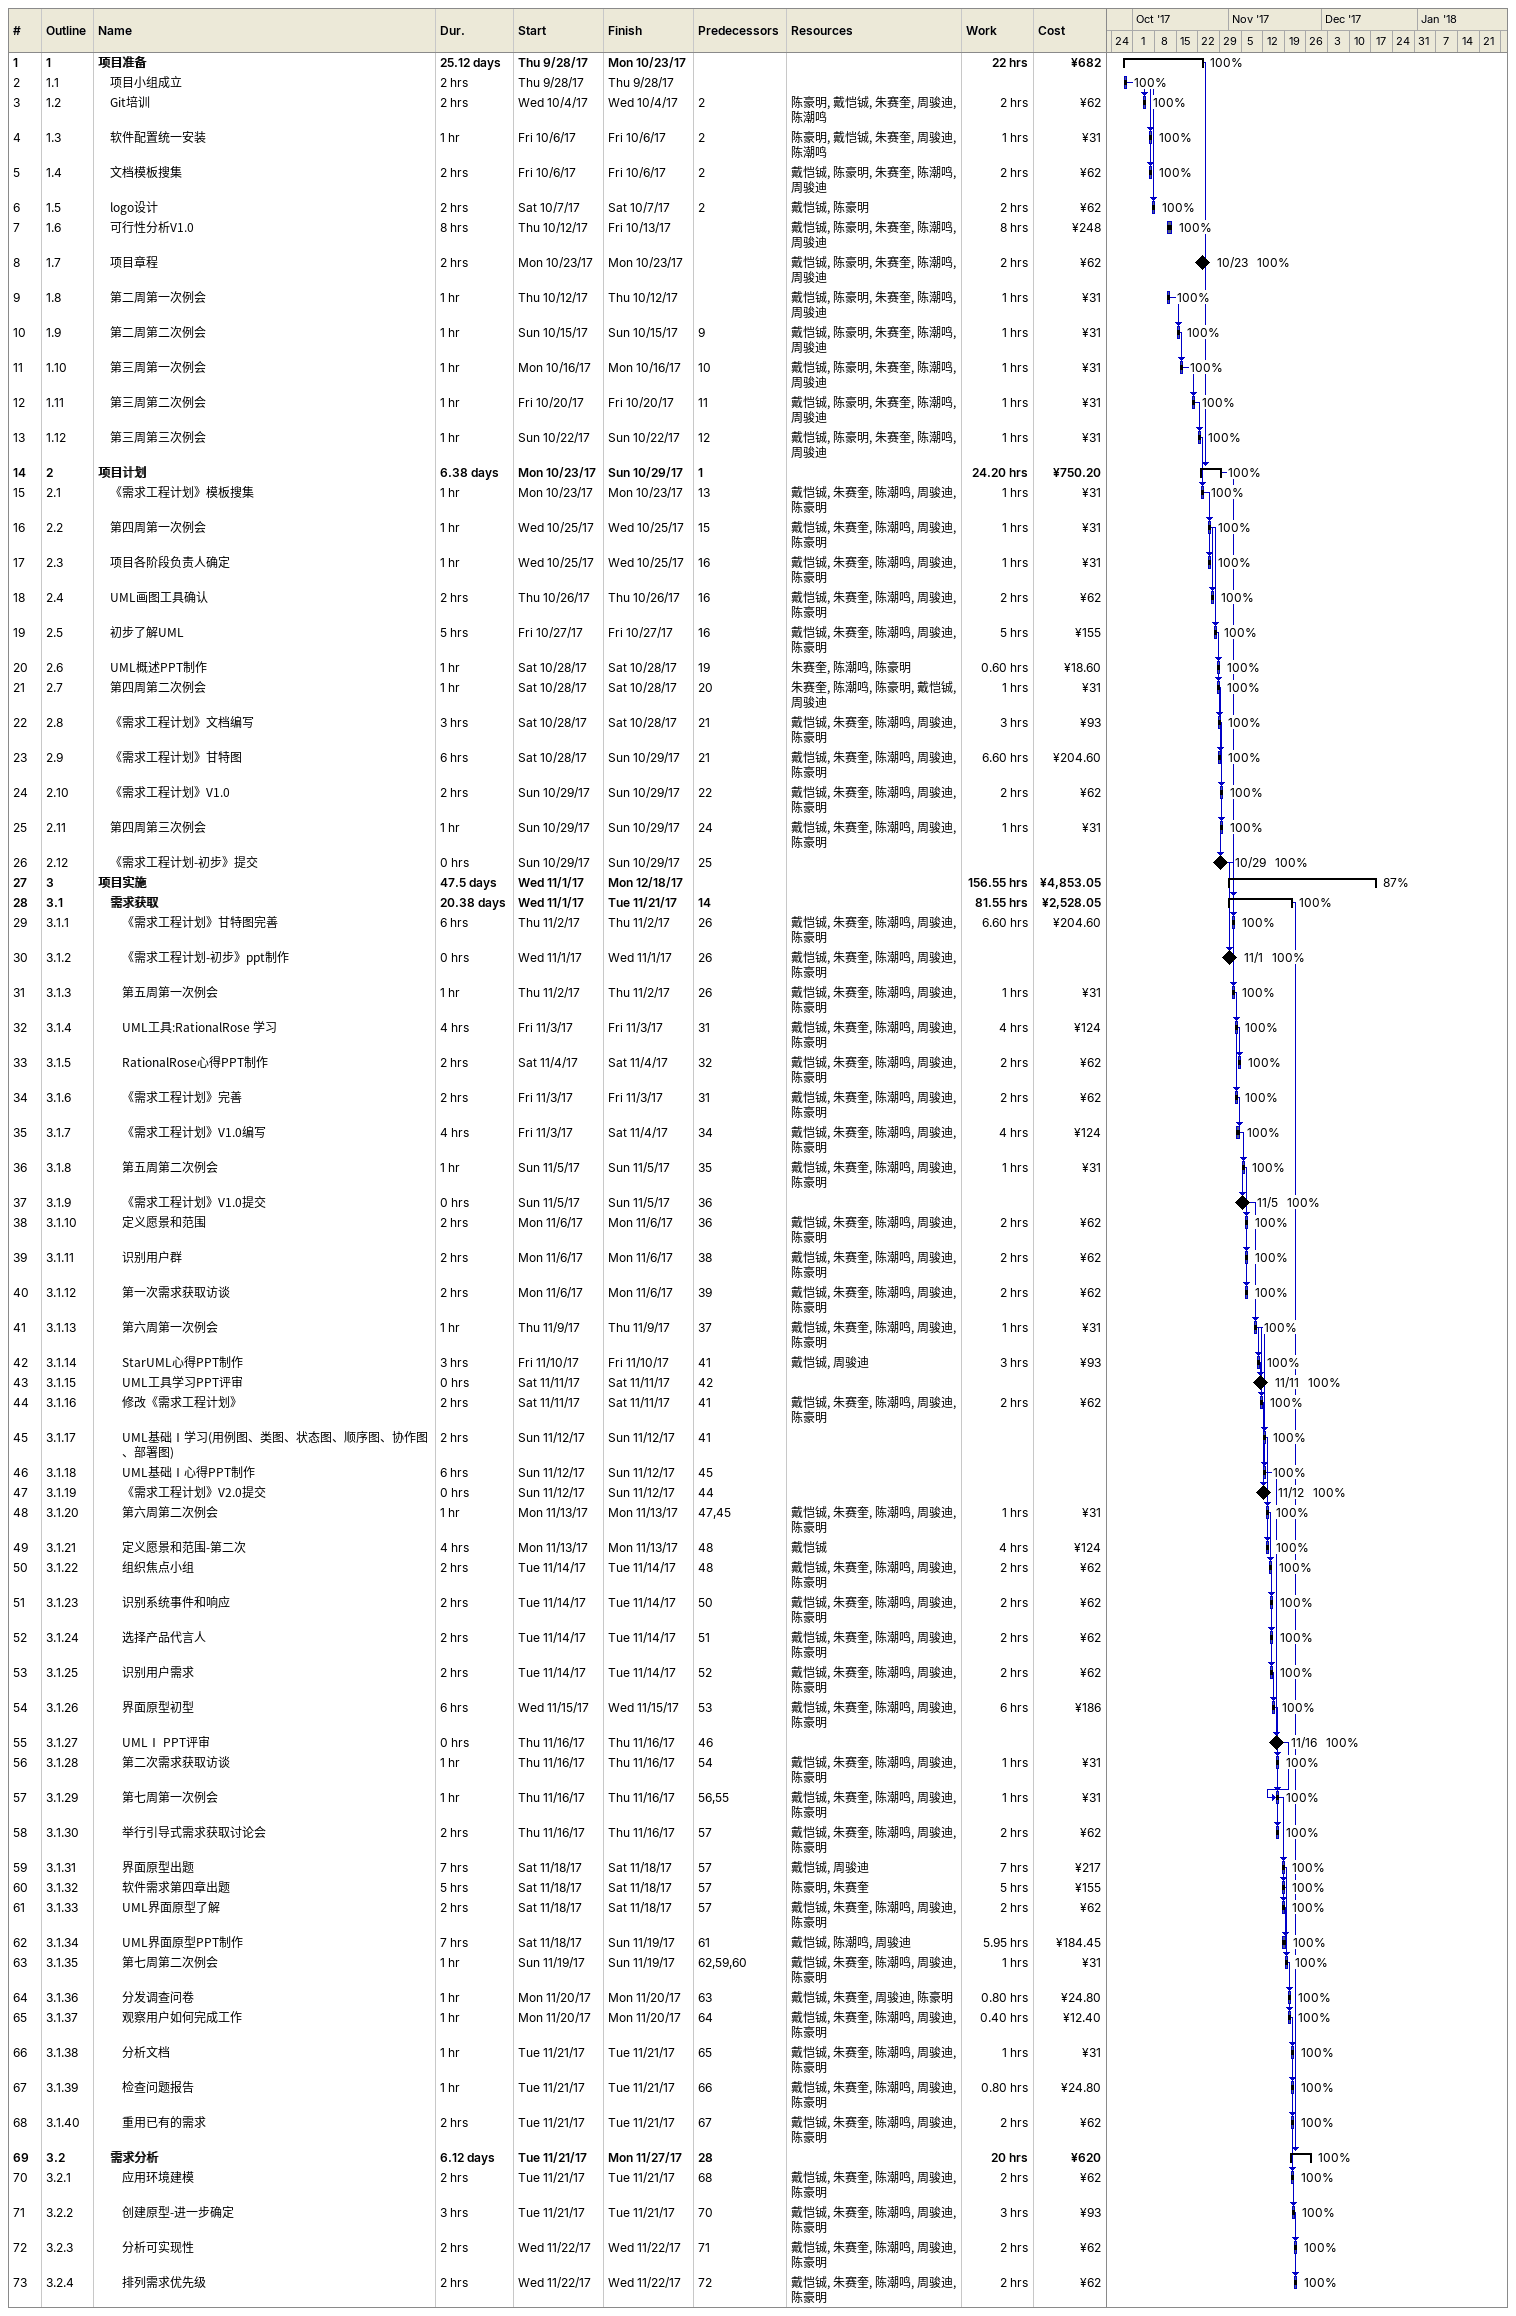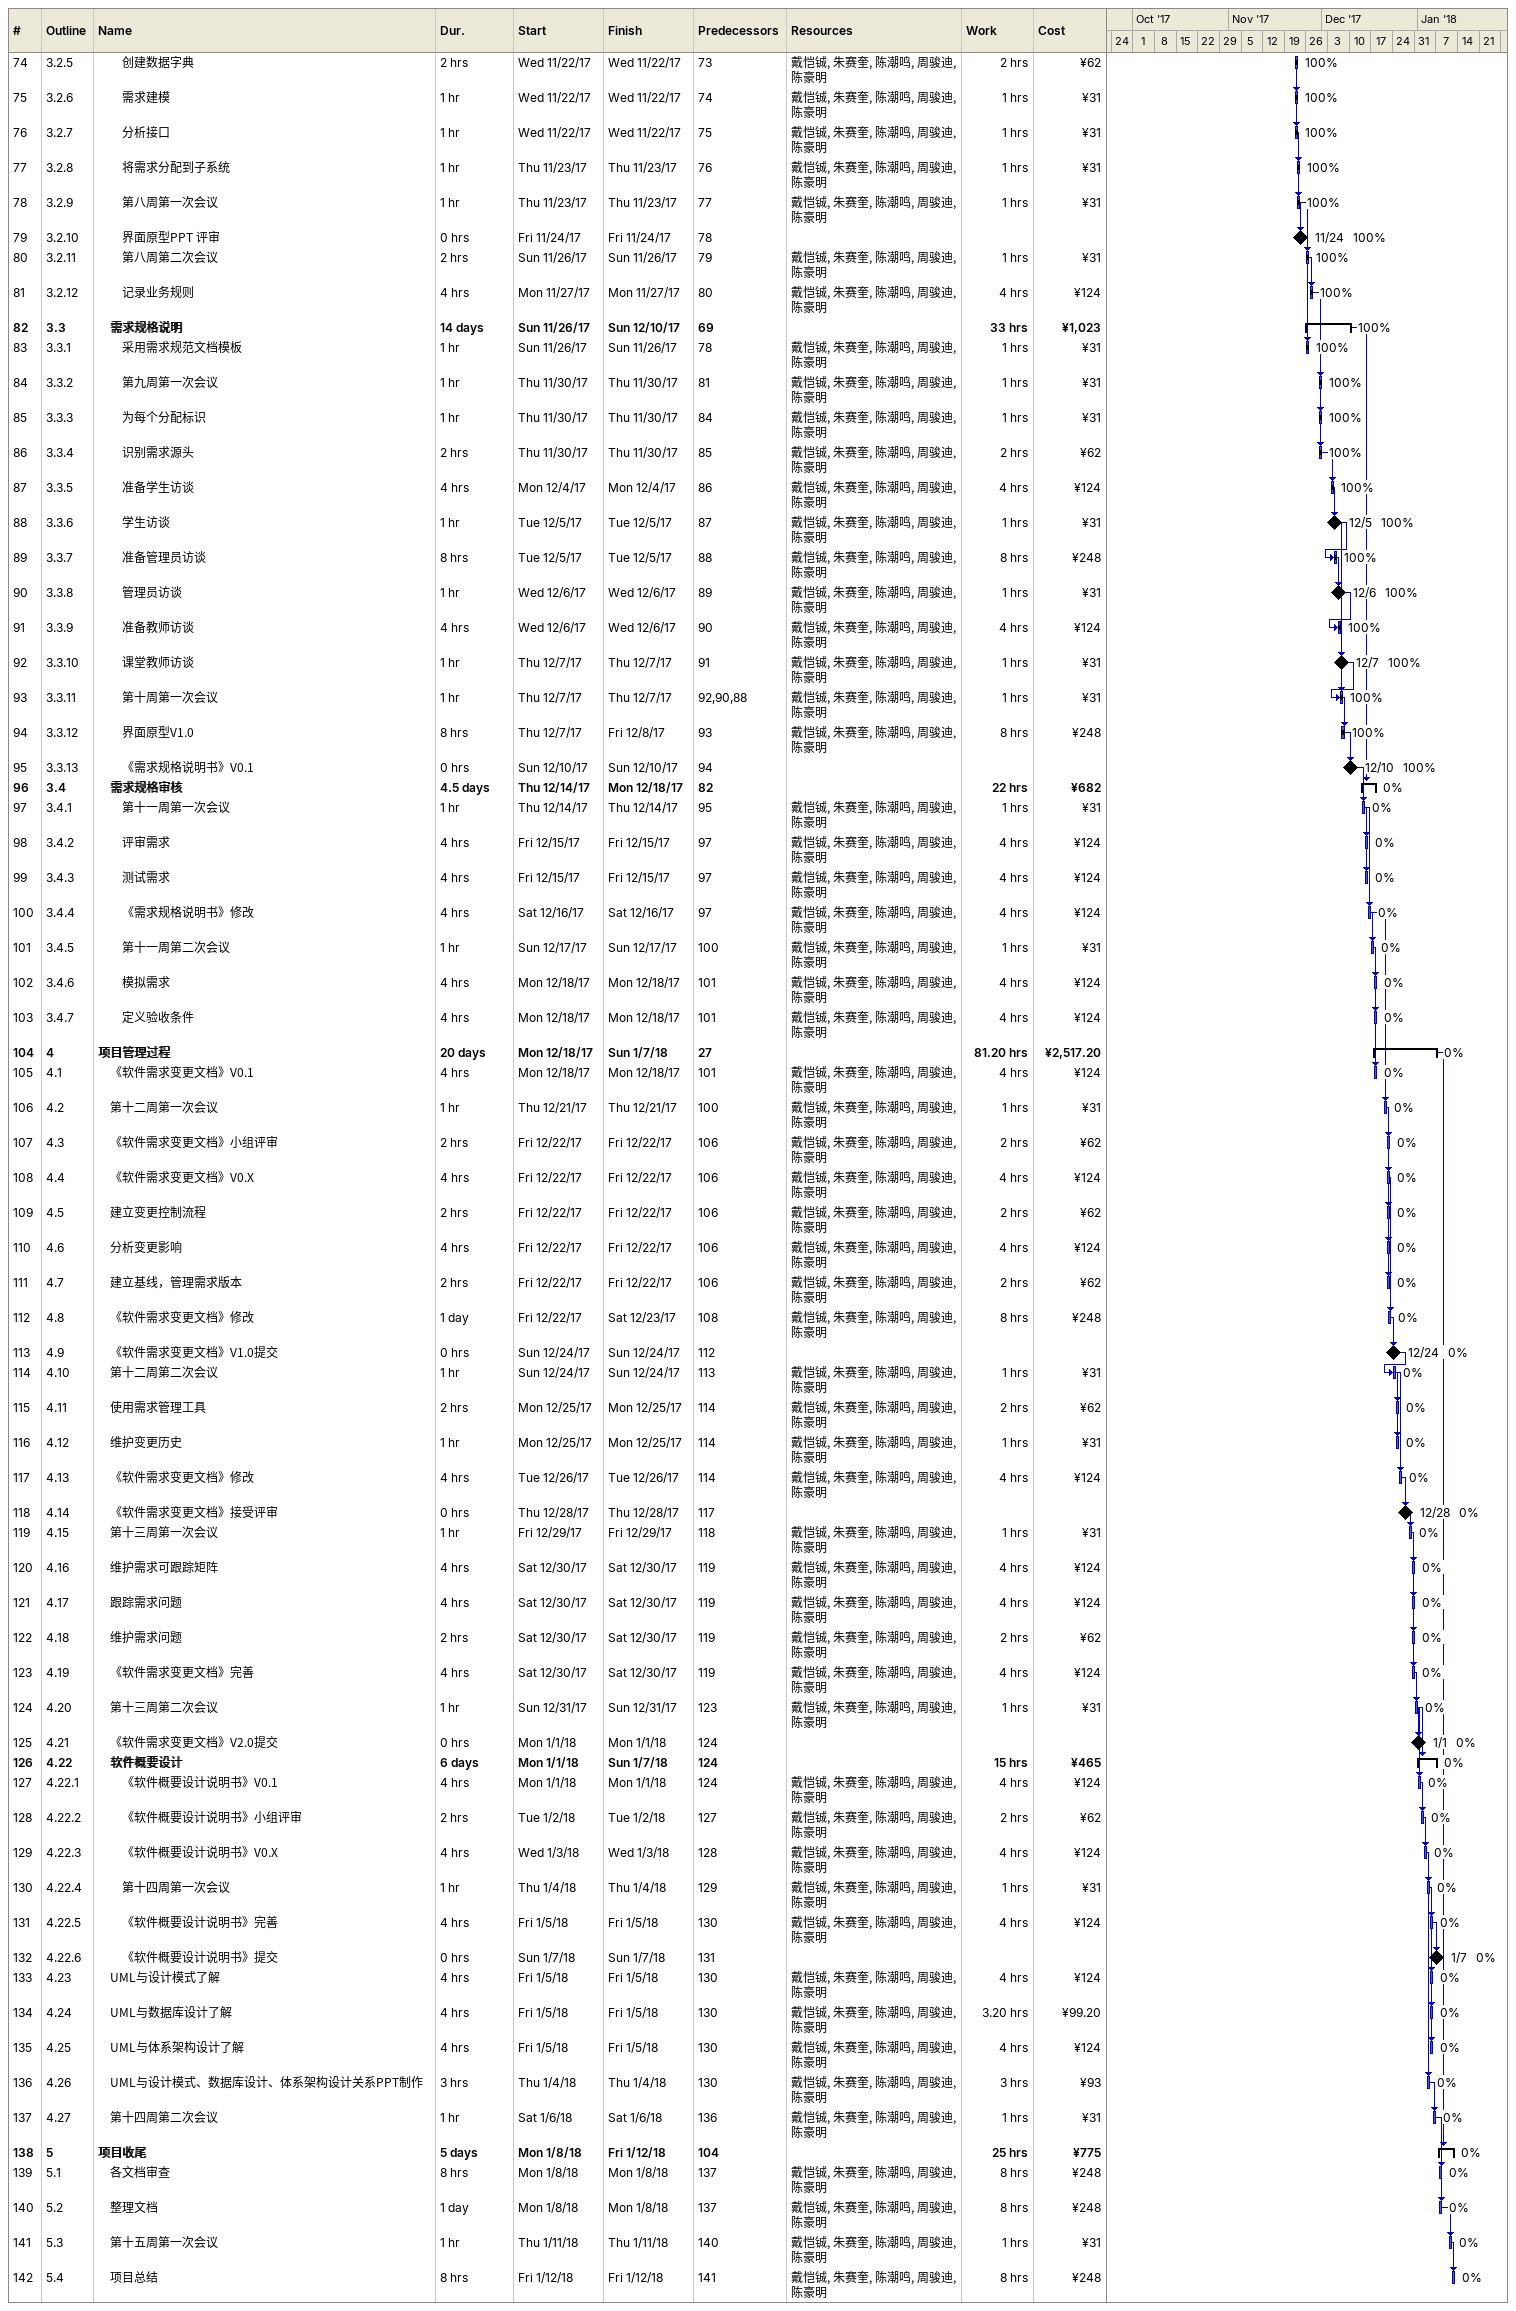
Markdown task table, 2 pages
| ID | WBS | Task | Duration | Start | Finish | Predecessors | Resources | % complete | Work (h) | Cost (¥) |
|---|---|---|---|---|---|---|---|---|---|---|
| 1 | 1 | **项目准备** | 25.12d | 2017-09-28 | 2017-10-23 |  |  | 100 | 22 | 682 |
| 2 | 1.1 | 项目小组成立 | 2h | 2017-09-28 | 2017-09-28 |  |  | 100 |  |  |
| 3 | 1.2 | Git培训 | 2h | 2017-10-04 | 2017-10-04 | 2 | 陈豪明, 戴恺铖, 朱赛奎, 周骏迪, 陈潮鸣 | 100 | 2 | 62 |
| 4 | 1.3 | 软件配置统一安装 | 1h | 2017-10-06 | 2017-10-06 | 2 | 陈豪明, 戴恺铖, 朱赛奎, 周骏迪, 陈潮鸣 | 100 | 1 | 31 |
| 5 | 1.4 | 文档模板搜集 | 2h | 2017-10-06 | 2017-10-06 | 2 | 戴恺铖, 陈豪明, 朱赛奎, 陈潮鸣, 周骏迪 | 100 | 2 | 62 |
| 6 | 1.5 | logo设计 | 2h | 2017-10-07 | 2017-10-07 | 2 | 戴恺铖, 陈豪明 | 100 | 2 | 62 |
| 7 | 1.6 | 可行性分析V1.0 | 8h | 2017-10-12 | 2017-10-13 |  | 戴恺铖, 陈豪明, 朱赛奎, 陈潮鸣, 周骏迪 | 100 | 8 | 248 |
| 8 | 1.7 | 项目章程 | 2h | 2017-10-23 | 2017-10-23 |  | 戴恺铖, 陈豪明, 朱赛奎, 陈潮鸣, 周骏迪 | 100 | 2 | 62 |
| 9 | 1.8 | 第二周第一次例会 | 1h | 2017-10-12 | 2017-10-12 |  | 戴恺铖, 陈豪明, 朱赛奎, 陈潮鸣, 周骏迪 | 100 | 1 | 31 |
| 10 | 1.9 | 第二周第二次例会 | 1h | 2017-10-15 | 2017-10-15 | 9 | 戴恺铖, 陈豪明, 朱赛奎, 陈潮鸣, 周骏迪 | 100 | 1 | 31 |
| 11 | 1.10 | 第三周第一次例会 | 1h | 2017-10-16 | 2017-10-16 | 10 | 戴恺铖, 陈豪明, 朱赛奎, 陈潮鸣, 周骏迪 | 100 | 1 | 31 |
| 12 | 1.11 | 第三周第二次例会 | 1h | 2017-10-20 | 2017-10-20 | 11 | 戴恺铖, 陈豪明, 朱赛奎, 陈潮鸣, 周骏迪 | 100 | 1 | 31 |
| 13 | 1.12 | 第三周第三次例会 | 1h | 2017-10-22 | 2017-10-22 | 12 | 戴恺铖, 陈豪明, 朱赛奎, 陈潮鸣, 周骏迪 | 100 | 1 | 31 |
| 14 | 2 | **项目计划** | 6.38d | 2017-10-23 | 2017-10-29 | 1 |  | 100 | 24.20 | 750.20 |
| 15 | 2.1 | 《需求工程计划》模板搜集 | 1h | 2017-10-23 | 2017-10-23 | 13 | 戴恺铖, 朱赛奎, 陈潮鸣, 周骏迪, 陈豪明 | 100 | 1 | 31 |
| 16 | 2.2 | 第四周第一次例会 | 1h | 2017-10-25 | 2017-10-25 | 15 | 戴恺铖, 朱赛奎, 陈潮鸣, 周骏迪, 陈豪明 | 100 | 1 | 31 |
| 17 | 2.3 | 项目各阶段负责人确定 | 1h | 2017-10-25 | 2017-10-25 | 16 | 戴恺铖, 朱赛奎, 陈潮鸣, 周骏迪, 陈豪明 | 100 | 1 | 31 |
| 18 | 2.4 | UML画图工具确认 | 2h | 2017-10-26 | 2017-10-26 | 16 | 戴恺铖, 朱赛奎, 陈潮鸣, 周骏迪, 陈豪明 | 100 | 2 | 62 |
| 19 | 2.5 | 初步了解UML | 5h | 2017-10-27 | 2017-10-27 | 16 | 戴恺铖, 朱赛奎, 陈潮鸣, 周骏迪, 陈豪明 | 100 | 5 | 155 |
| 20 | 2.6 | UML概述PPT制作 | 1h | 2017-10-28 | 2017-10-28 | 19 | 朱赛奎, 陈潮鸣, 陈豪明 | 100 | 0.60 | 18.60 |
| 21 | 2.7 | 第四周第二次例会 | 1h | 2017-10-28 | 2017-10-28 | 20 | 朱赛奎, 陈潮鸣, 陈豪明, 戴恺铖, 周骏迪 | 100 | 1 | 31 |
| 22 | 2.8 | 《需求工程计划》文档编写 | 3h | 2017-10-28 | 2017-10-28 | 21 | 戴恺铖, 朱赛奎, 陈潮鸣, 周骏迪, 陈豪明 | 100 | 3 | 93 |
| 23 | 2.9 | 《需求工程计划》甘特图 | 6h | 2017-10-28 | 2017-10-29 | 21 | 戴恺铖, 朱赛奎, 陈潮鸣, 周骏迪, 陈豪明 | 100 | 6.60 | 204.60 |
| 24 | 2.10 | 《需求工程计划》V1.0 | 2h | 2017-10-29 | 2017-10-29 | 22 | 戴恺铖, 朱赛奎, 陈潮鸣, 周骏迪, 陈豪明 | 100 | 2 | 62 |
| 25 | 2.11 | 第四周第三次例会 | 1h | 2017-10-29 | 2017-10-29 | 24 | 戴恺铖, 朱赛奎, 陈潮鸣, 周骏迪, 陈豪明 | 100 | 1 | 31 |
| 26 | 2.12 | 《需求工程计划-初步》提交 | 0h | 2017-10-29 | 2017-10-29 | 25 |  | 100 |  |  |
| 27 | 3 | **项目实施** | 47.5d | 2017-11-01 | 2017-12-18 |  |  | 87 | 156.55 | 4853.05 |
| 28 | 3.1 | **需求获取** | 20.38d | 2017-11-01 | 2017-11-21 | 14 |  | 100 | 81.55 | 2528.05 |
| 29 | 3.1.1 | 《需求工程计划》甘特图完善 | 6h | 2017-11-02 | 2017-11-02 | 26 | 戴恺铖, 朱赛奎, 陈潮鸣, 周骏迪, 陈豪明 | 100 | 6.60 | 204.60 |
| 30 | 3.1.2 | 《需求工程计划-初步》ppt制作 | 0h | 2017-11-01 | 2017-11-01 | 26 | 戴恺铖, 朱赛奎, 陈潮鸣, 周骏迪, 陈豪明 | 100 |  |  |
| 31 | 3.1.3 | 第五周第一次例会 | 1h | 2017-11-02 | 2017-11-02 | 26 | 戴恺铖, 朱赛奎, 陈潮鸣, 周骏迪, 陈豪明 | 100 | 1 | 31 |
| 32 | 3.1.4 | UML工具:RationalRose 学习 | 4h | 2017-11-03 | 2017-11-03 | 31 | 戴恺铖, 朱赛奎, 陈潮鸣, 周骏迪, 陈豪明 | 100 | 4 | 124 |
| 33 | 3.1.5 | RationalRose心得PPT制作 | 2h | 2017-11-04 | 2017-11-04 | 32 | 戴恺铖, 朱赛奎, 陈潮鸣, 周骏迪, 陈豪明 | 100 | 2 | 62 |
| 34 | 3.1.6 | 《需求工程计划》完善 | 2h | 2017-11-03 | 2017-11-03 | 31 | 戴恺铖, 朱赛奎, 陈潮鸣, 周骏迪, 陈豪明 | 100 | 2 | 62 |
| 35 | 3.1.7 | 《需求工程计划》V1.0编写 | 4h | 2017-11-03 | 2017-11-04 | 34 | 戴恺铖, 朱赛奎, 陈潮鸣, 周骏迪, 陈豪明 | 100 | 4 | 124 |
| 36 | 3.1.8 | 第五周第二次例会 | 1h | 2017-11-05 | 2017-11-05 | 35 | 戴恺铖, 朱赛奎, 陈潮鸣, 周骏迪, 陈豪明 | 100 | 1 | 31 |
| 37 | 3.1.9 | 《需求工程计划》V1.0提交 | 0h | 2017-11-05 | 2017-11-05 | 36 |  | 100 |  |  |
| 38 | 3.1.10 | 定义愿景和范围 | 2h | 2017-11-06 | 2017-11-06 | 36 | 戴恺铖, 朱赛奎, 陈潮鸣, 周骏迪, 陈豪明 | 100 | 2 | 62 |
| 39 | 3.1.11 | 识别用户群 | 2h | 2017-11-06 | 2017-11-06 | 38 | 戴恺铖, 朱赛奎, 陈潮鸣, 周骏迪, 陈豪明 | 100 | 2 | 62 |
| 40 | 3.1.12 | 第一次需求获取访谈 | 2h | 2017-11-06 | 2017-11-06 | 39 | 戴恺铖, 朱赛奎, 陈潮鸣, 周骏迪, 陈豪明 | 100 | 2 | 62 |
| 41 | 3.1.13 | 第六周第一次例会 | 1h | 2017-11-09 | 2017-11-09 | 37 | 戴恺铖, 朱赛奎, 陈潮鸣, 周骏迪, 陈豪明 | 100 | 1 | 31 |
| 42 | 3.1.14 | StarUML心得PPT制作 | 3h | 2017-11-10 | 2017-11-10 | 41 | 戴恺铖, 周骏迪 | 100 | 3 | 93 |
| 43 | 3.1.15 | UML工具学习PPT评审 | 0h | 2017-11-11 | 2017-11-11 | 42 |  | 100 |  |  |
| 44 | 3.1.16 | 修改《需求工程计划》 | 2h | 2017-11-11 | 2017-11-11 | 41 | 戴恺铖, 朱赛奎, 陈潮鸣, 周骏迪, 陈豪明 | 100 | 2 | 62 |
| 45 | 3.1.17 | UML基础Ⅰ学习(用例图、类图、状态图、顺序图、协作图、部署图) | 2h | 2017-11-12 | 2017-11-12 | 41 |  | 100 |  |  |
| 46 | 3.1.18 | UML基础Ⅰ心得PPT制作 | 6h | 2017-11-12 | 2017-11-12 | 45 |  | 100 |  |  |
| 47 | 3.1.19 | 《需求工程计划》V2.0提交 | 0h | 2017-11-12 | 2017-11-12 | 44 |  | 100 |  |  |
| 48 | 3.1.20 | 第六周第二次例会 | 1h | 2017-11-13 | 2017-11-13 | 47, 45 | 戴恺铖, 朱赛奎, 陈潮鸣, 周骏迪, 陈豪明 | 100 | 1 | 31 |
| 49 | 3.1.21 | 定义愿景和范围-第二次 | 4h | 2017-11-13 | 2017-11-13 | 48 | 戴恺铖 | 100 | 4 | 124 |
| 50 | 3.1.22 | 组织焦点小组 | 2h | 2017-11-14 | 2017-11-14 | 48 | 戴恺铖, 朱赛奎, 陈潮鸣, 周骏迪, 陈豪明 | 100 | 2 | 62 |
| 51 | 3.1.23 | 识别系统事件和响应 | 2h | 2017-11-14 | 2017-11-14 | 50 | 戴恺铖, 朱赛奎, 陈潮鸣, 周骏迪, 陈豪明 | 100 | 2 | 62 |
| 52 | 3.1.24 | 选择产品代言人 | 2h | 2017-11-14 | 2017-11-14 | 51 | 戴恺铖, 朱赛奎, 陈潮鸣, 周骏迪, 陈豪明 | 100 | 2 | 62 |
| 53 | 3.1.25 | 识别用户需求 | 2h | 2017-11-14 | 2017-11-14 | 52 | 戴恺铖, 朱赛奎, 陈潮鸣, 周骏迪, 陈豪明 | 100 | 2 | 62 |
| 54 | 3.1.26 | 界面原型初型 | 6h | 2017-11-15 | 2017-11-15 | 53 | 戴恺铖, 朱赛奎, 陈潮鸣, 周骏迪, 陈豪明 | 100 | 6 | 186 |
| 55 | 3.1.27 | UMLⅠ PPT评审 | 0h | 2017-11-16 | 2017-11-16 | 46 |  | 100 |  |  |
| 56 | 3.1.28 | 第二次需求获取访谈 | 1h | 2017-11-16 | 2017-11-16 | 54 | 戴恺铖, 朱赛奎, 陈潮鸣, 周骏迪, 陈豪明 | 100 | 1 | 31 |
| 57 | 3.1.29 | 第七周第一次例会 | 1h | 2017-11-16 | 2017-11-16 | 56, 55 | 戴恺铖, 朱赛奎, 陈潮鸣, 周骏迪, 陈豪明 | 100 | 1 | 31 |
| 58 | 3.1.30 | 举行引导式需求获取讨论会 | 2h | 2017-11-16 | 2017-11-16 | 57 | 戴恺铖, 朱赛奎, 陈潮鸣, 周骏迪, 陈豪明 | 100 | 2 | 62 |
| 59 | 3.1.31 | 界面原型出题 | 7h | 2017-11-18 | 2017-11-18 | 57 | 戴恺铖, 周骏迪 | 100 | 7 | 217 |
| 60 | 3.1.32 | 软件需求第四章出题 | 5h | 2017-11-18 | 2017-11-18 | 57 | 陈豪明, 朱赛奎 | 100 | 5 | 155 |
| 61 | 3.1.33 | UML界面原型了解 | 2h | 2017-11-18 | 2017-11-18 | 57 | 戴恺铖, 朱赛奎, 陈潮鸣, 周骏迪, 陈豪明 | 100 | 2 | 62 |
| 62 | 3.1.34 | UML界面原型PPT制作 | 7h | 2017-11-18 | 2017-11-19 | 61 | 戴恺铖, 陈潮鸣, 周骏迪 | 100 | 5.95 | 184.45 |
| 63 | 3.1.35 | 第七周第二次例会 | 1h | 2017-11-19 | 2017-11-19 | 62, 59, 60 | 戴恺铖, 朱赛奎, 陈潮鸣, 周骏迪, 陈豪明 | 100 | 1 | 31 |
| 64 | 3.1.36 | 分发调查问卷 | 1h | 2017-11-20 | 2017-11-20 | 63 | 戴恺铖, 朱赛奎, 周骏迪, 陈豪明 | 100 | 0.80 | 24.80 |
| 65 | 3.1.37 | 观察用户如何完成工作 | 1h | 2017-11-20 | 2017-11-20 | 64 | 戴恺铖, 朱赛奎, 陈潮鸣, 周骏迪, 陈豪明 | 100 | 0.40 | 12.40 |
| 66 | 3.1.38 | 分析文档 | 1h | 2017-11-21 | 2017-11-21 | 65 | 戴恺铖, 朱赛奎, 陈潮鸣, 周骏迪, 陈豪明 | 100 | 1 | 31 |
| 67 | 3.1.39 | 检查问题报告 | 1h | 2017-11-21 | 2017-11-21 | 66 | 戴恺铖, 朱赛奎, 陈潮鸣, 周骏迪, 陈豪明 | 100 | 0.80 | 24.80 |
| 68 | 3.1.40 | 重用已有的需求 | 2h | 2017-11-21 | 2017-11-21 | 67 | 戴恺铖, 朱赛奎, 陈潮鸣, 周骏迪, 陈豪明 | 100 | 2 | 62 |
| 69 | 3.2 | **需求分析** | 6.12d | 2017-11-21 | 2017-11-27 | 28 |  | 100 | 20 | 620 |
| 70 | 3.2.1 | 应用环境建模 | 2h | 2017-11-21 | 2017-11-21 | 68 | 戴恺铖, 朱赛奎, 陈潮鸣, 周骏迪, 陈豪明 | 100 | 2 | 62 |
| 71 | 3.2.2 | 创建原型-进一步确定 | 3h | 2017-11-21 | 2017-11-21 | 70 | 戴恺铖, 朱赛奎, 陈潮鸣, 周骏迪, 陈豪明 | 100 | 3 | 93 |
| 72 | 3.2.3 | 分析可实现性 | 2h | 2017-11-22 | 2017-11-22 | 71 | 戴恺铖, 朱赛奎, 陈潮鸣, 周骏迪, 陈豪明 | 100 | 2 | 62 |
| 73 | 3.2.4 | 排列需求优先级 | 2h | 2017-11-22 | 2017-11-22 | 72 | 戴恺铖, 朱赛奎, 陈潮鸣, 周骏迪, 陈豪明 | 100 | 2 | 62 |
| 74 | 3.2.5 | 创建数据字典 | 2h | 2017-11-22 | 2017-11-22 | 73 | 戴恺铖, 朱赛奎, 陈潮鸣, 周骏迪, 陈豪明 | 100 | 2 | 62 |
| 75 | 3.2.6 | 需求建模 | 1h | 2017-11-22 | 2017-11-22 | 74 | 戴恺铖, 朱赛奎, 陈潮鸣, 周骏迪, 陈豪明 | 100 | 1 | 31 |
| 76 | 3.2.7 | 分析接口 | 1h | 2017-11-22 | 2017-11-22 | 75 | 戴恺铖, 朱赛奎, 陈潮鸣, 周骏迪, 陈豪明 | 100 | 1 | 31 |
| 77 | 3.2.8 | 将需求分配到子系统 | 1h | 2017-11-23 | 2017-11-23 | 76 | 戴恺铖, 朱赛奎, 陈潮鸣, 周骏迪, 陈豪明 | 100 | 1 | 31 |
| 78 | 3.2.9 | 第八周第一次会议 | 1h | 2017-11-23 | 2017-11-23 | 77 | 戴恺铖, 朱赛奎, 陈潮鸣, 周骏迪, 陈豪明 | 100 | 1 | 31 |
| 79 | 3.2.10 | 界面原型PPT 评审 | 0h | 2017-11-24 | 2017-11-24 | 78 |  | 100 |  |  |
| 80 | 3.2.11 | 第八周第二次会议 | 2h | 2017-11-26 | 2017-11-26 | 79 | 戴恺铖, 朱赛奎, 陈潮鸣, 周骏迪, 陈豪明 | 100 | 1 | 31 |
| 81 | 3.2.12 | 记录业务规则 | 4h | 2017-11-27 | 2017-11-27 | 80 | 戴恺铖, 朱赛奎, 陈潮鸣, 周骏迪, 陈豪明 | 100 | 4 | 124 |
| 82 | 3.3 | **需求规格说明** | 14d | 2017-11-26 | 2017-12-10 | 69 |  | 100 | 33 | 1023 |
| 83 | 3.3.1 | 采用需求规范文档模板 | 1h | 2017-11-26 | 2017-11-26 | 78 | 戴恺铖, 朱赛奎, 陈潮鸣, 周骏迪, 陈豪明 | 100 | 1 | 31 |
| 84 | 3.3.2 | 第九周第一次会议 | 1h | 2017-11-30 | 2017-11-30 | 81 | 戴恺铖, 朱赛奎, 陈潮鸣, 周骏迪, 陈豪明 | 100 | 1 | 31 |
| 85 | 3.3.3 | 为每个分配标识 | 1h | 2017-11-30 | 2017-11-30 | 84 | 戴恺铖, 朱赛奎, 陈潮鸣, 周骏迪, 陈豪明 | 100 | 1 | 31 |
| 86 | 3.3.4 | 识别需求源头 | 2h | 2017-11-30 | 2017-11-30 | 85 | 戴恺铖, 朱赛奎, 陈潮鸣, 周骏迪, 陈豪明 | 100 | 2 | 62 |
| 87 | 3.3.5 | 准备学生访谈 | 4h | 2017-12-04 | 2017-12-04 | 86 | 戴恺铖, 朱赛奎, 陈潮鸣, 周骏迪, 陈豪明 | 100 | 4 | 124 |
| 88 | 3.3.6 | 学生访谈 | 1h | 2017-12-05 | 2017-12-05 | 87 | 戴恺铖, 朱赛奎, 陈潮鸣, 周骏迪, 陈豪明 | 100 | 1 | 31 |
| 89 | 3.3.7 | 准备管理员访谈 | 8h | 2017-12-05 | 2017-12-05 | 88 | 戴恺铖, 朱赛奎, 陈潮鸣, 周骏迪, 陈豪明 | 100 | 8 | 248 |
| 90 | 3.3.8 | 管理员访谈 | 1h | 2017-12-06 | 2017-12-06 | 89 | 戴恺铖, 朱赛奎, 陈潮鸣, 周骏迪, 陈豪明 | 100 | 1 | 31 |
| 91 | 3.3.9 | 准备教师访谈 | 4h | 2017-12-06 | 2017-12-06 | 90 | 戴恺铖, 朱赛奎, 陈潮鸣, 周骏迪, 陈豪明 | 100 | 4 | 124 |
| 92 | 3.3.10 | 课堂教师访谈 | 1h | 2017-12-07 | 2017-12-07 | 91 | 戴恺铖, 朱赛奎, 陈潮鸣, 周骏迪, 陈豪明 | 100 | 1 | 31 |
| 93 | 3.3.11 | 第十周第一次会议 | 1h | 2017-12-07 | 2017-12-07 | 92, 90, 88 | 戴恺铖, 朱赛奎, 陈潮鸣, 周骏迪, 陈豪明 | 100 | 1 | 31 |
| 94 | 3.3.12 | 界面原型V1.0 | 8h | 2017-12-07 | 2017-12-08 | 93 | 戴恺铖, 朱赛奎, 陈潮鸣, 周骏迪, 陈豪明 | 100 | 8 | 248 |
| 95 | 3.3.13 | 《需求规格说明书》V0.1 | 0h | 2017-12-10 | 2017-12-10 | 94 |  | 100 |  |  |
| 96 | 3.4 | **需求规格审核** | 4.5d | 2017-12-14 | 2017-12-18 | 82 |  | 0 | 22 | 682 |
| 97 | 3.4.1 | 第十一周第一次会议 | 1h | 2017-12-14 | 2017-12-14 | 95 | 戴恺铖, 朱赛奎, 陈潮鸣, 周骏迪, 陈豪明 | 0 | 1 | 31 |
| 98 | 3.4.2 | 评审需求 | 4h | 2017-12-15 | 2017-12-15 | 97 | 戴恺铖, 朱赛奎, 陈潮鸣, 周骏迪, 陈豪明 | 0 | 4 | 124 |
| 99 | 3.4.3 | 测试需求 | 4h | 2017-12-15 | 2017-12-15 | 97 | 戴恺铖, 朱赛奎, 陈潮鸣, 周骏迪, 陈豪明 | 0 | 4 | 124 |
| 100 | 3.4.4 | 《需求规格说明书》修改 | 4h | 2017-12-16 | 2017-12-16 | 97 | 戴恺铖, 朱赛奎, 陈潮鸣, 周骏迪, 陈豪明 | 0 | 4 | 124 |
| 101 | 3.4.5 | 第十一周第二次会议 | 1h | 2017-12-17 | 2017-12-17 | 100 | 戴恺铖, 朱赛奎, 陈潮鸣, 周骏迪, 陈豪明 | 0 | 1 | 31 |
| 102 | 3.4.6 | 模拟需求 | 4h | 2017-12-18 | 2017-12-18 | 101 | 戴恺铖, 朱赛奎, 陈潮鸣, 周骏迪, 陈豪明 | 0 | 4 | 124 |
| 103 | 3.4.7 | 定义验收条件 | 4h | 2017-12-18 | 2017-12-18 | 101 | 戴恺铖, 朱赛奎, 陈潮鸣, 周骏迪, 陈豪明 | 0 | 4 | 124 |
| 104 | 4 | **项目管理过程** | 20d | 2017-12-18 | 2018-01-07 | 27 |  | 0 | 81.20 | 2517.20 |
| 105 | 4.1 | 《软件需求变更文档》V0.1 | 4h | 2017-12-18 | 2017-12-18 | 101 | 戴恺铖, 朱赛奎, 陈潮鸣, 周骏迪, 陈豪明 | 0 | 4 | 124 |
| 106 | 4.2 | 第十二周第一次会议 | 1h | 2017-12-21 | 2017-12-21 | 100 | 戴恺铖, 朱赛奎, 陈潮鸣, 周骏迪, 陈豪明 | 0 | 1 | 31 |
| 107 | 4.3 | 《软件需求变更文档》小组评审 | 2h | 2017-12-22 | 2017-12-22 | 106 | 戴恺铖, 朱赛奎, 陈潮鸣, 周骏迪, 陈豪明 | 0 | 2 | 62 |
| 108 | 4.4 | 《软件需求变更文档》V0.X | 4h | 2017-12-22 | 2017-12-22 | 106 | 戴恺铖, 朱赛奎, 陈潮鸣, 周骏迪, 陈豪明 | 0 | 4 | 124 |
| 109 | 4.5 | 建立变更控制流程 | 2h | 2017-12-22 | 2017-12-22 | 106 | 戴恺铖, 朱赛奎, 陈潮鸣, 周骏迪, 陈豪明 | 0 | 2 | 62 |
| 110 | 4.6 | 分析变更影响 | 4h | 2017-12-22 | 2017-12-22 | 106 | 戴恺铖, 朱赛奎, 陈潮鸣, 周骏迪, 陈豪明 | 0 | 4 | 124 |
| 111 | 4.7 | 建立基线，管理需求版本 | 2h | 2017-12-22 | 2017-12-22 | 106 | 戴恺铖, 朱赛奎, 陈潮鸣, 周骏迪, 陈豪明 | 0 | 2 | 62 |
| 112 | 4.8 | 《软件需求变更文档》修改 | 1d | 2017-12-22 | 2017-12-23 | 108 | 戴恺铖, 朱赛奎, 陈潮鸣, 周骏迪, 陈豪明 | 0 | 8 | 248 |
| 113 | 4.9 | 《软件需求变更文档》V1.0提交 | 0h | 2017-12-24 | 2017-12-24 | 112 |  | 0 |  |  |
| 114 | 4.10 | 第十二周第二次会议 | 1h | 2017-12-24 | 2017-12-24 | 113 | 戴恺铖, 朱赛奎, 陈潮鸣, 周骏迪, 陈豪明 | 0 | 1 | 31 |
| 115 | 4.11 | 使用需求管理工具 | 2h | 2017-12-25 | 2017-12-25 | 114 | 戴恺铖, 朱赛奎, 陈潮鸣, 周骏迪, 陈豪明 | 0 | 2 | 62 |
| 116 | 4.12 | 维护变更历史 | 1h | 2017-12-25 | 2017-12-25 | 114 | 戴恺铖, 朱赛奎, 陈潮鸣, 周骏迪, 陈豪明 | 0 | 1 | 31 |
| 117 | 4.13 | 《软件需求变更文档》修改 | 4h | 2017-12-26 | 2017-12-26 | 114 | 戴恺铖, 朱赛奎, 陈潮鸣, 周骏迪, 陈豪明 | 0 | 4 | 124 |
| 118 | 4.14 | 《软件需求变更文档》接受评审 | 0h | 2017-12-28 | 2017-12-28 | 117 |  | 0 |  |  |
| 119 | 4.15 | 第十三周第一次会议 | 1h | 2017-12-29 | 2017-12-29 | 118 | 戴恺铖, 朱赛奎, 陈潮鸣, 周骏迪, 陈豪明 | 0 | 1 | 31 |
| 120 | 4.16 | 维护需求可跟踪矩阵 | 4h | 2017-12-30 | 2017-12-30 | 119 | 戴恺铖, 朱赛奎, 陈潮鸣, 周骏迪, 陈豪明 | 0 | 4 | 124 |
| 121 | 4.17 | 跟踪需求问题 | 4h | 2017-12-30 | 2017-12-30 | 119 | 戴恺铖, 朱赛奎, 陈潮鸣, 周骏迪, 陈豪明 | 0 | 4 | 124 |
| 122 | 4.18 | 维护需求问题 | 2h | 2017-12-30 | 2017-12-30 | 119 | 戴恺铖, 朱赛奎, 陈潮鸣, 周骏迪, 陈豪明 | 0 | 2 | 62 |
| 123 | 4.19 | 《软件需求变更文档》完善 | 4h | 2017-12-30 | 2017-12-30 | 119 | 戴恺铖, 朱赛奎, 陈潮鸣, 周骏迪, 陈豪明 | 0 | 4 | 124 |
| 124 | 4.20 | 第十三周第二次会议 | 1h | 2017-12-31 | 2017-12-31 | 123 | 戴恺铖, 朱赛奎, 陈潮鸣, 周骏迪, 陈豪明 | 0 | 1 | 31 |
| 125 | 4.21 | 《软件需求变更文档》V2.0提交 | 0h | 2018-01-01 | 2018-01-01 | 124 |  | 0 |  |  |
| 126 | 4.22 | **软件概要设计** | 6d | 2018-01-01 | 2018-01-07 | 124 |  | 0 | 15 | 465 |
| 127 | 4.22.1 | 《软件概要设计说明书》V0.1 | 4h | 2018-01-01 | 2018-01-01 | 124 | 戴恺铖, 朱赛奎, 陈潮鸣, 周骏迪, 陈豪明 | 0 | 4 | 124 |
| 128 | 4.22.2 | 《软件概要设计说明书》小组评审 | 2h | 2018-01-02 | 2018-01-02 | 127 | 戴恺铖, 朱赛奎, 陈潮鸣, 周骏迪, 陈豪明 | 0 | 2 | 62 |
| 129 | 4.22.3 | 《软件概要设计说明书》V0.X | 4h | 2018-01-03 | 2018-01-03 | 128 | 戴恺铖, 朱赛奎, 陈潮鸣, 周骏迪, 陈豪明 | 0 | 4 | 124 |
| 130 | 4.22.4 | 第十四周第一次会议 | 1h | 2018-01-04 | 2018-01-04 | 129 | 戴恺铖, 朱赛奎, 陈潮鸣, 周骏迪, 陈豪明 | 0 | 1 | 31 |
| 131 | 4.22.5 | 《软件概要设计说明书》完善 | 4h | 2018-01-05 | 2018-01-05 | 130 | 戴恺铖, 朱赛奎, 陈潮鸣, 周骏迪, 陈豪明 | 0 | 4 | 124 |
| 132 | 4.22.6 | 《软件概要设计说明书》提交 | 0h | 2018-01-07 | 2018-01-07 | 131 |  | 0 |  |  |
| 133 | 4.23 | UML与设计模式了解 | 4h | 2018-01-05 | 2018-01-05 | 130 | 戴恺铖, 朱赛奎, 陈潮鸣, 周骏迪, 陈豪明 | 0 | 4 | 124 |
| 134 | 4.24 | UML与数据库设计了解 | 4h | 2018-01-05 | 2018-01-05 | 130 | 戴恺铖, 朱赛奎, 陈潮鸣, 周骏迪, 陈豪明 | 0 | 3.20 | 99.20 |
| 135 | 4.25 | UML与体系架构设计了解 | 4h | 2018-01-05 | 2018-01-05 | 130 | 戴恺铖, 朱赛奎, 陈潮鸣, 周骏迪, 陈豪明 | 0 | 4 | 124 |
| 136 | 4.26 | UML与设计模式、数据库设计、体系架构设计关系PPT制作 | 3h | 2018-01-04 | 2018-01-04 | 130 | 戴恺铖, 朱赛奎, 陈潮鸣, 周骏迪, 陈豪明 | 0 | 3 | 93 |
| 137 | 4.27 | 第十四周第二次会议 | 1h | 2018-01-06 | 2018-01-06 | 136 | 戴恺铖, 朱赛奎, 陈潮鸣, 周骏迪, 陈豪明 | 0 | 1 | 31 |
| 138 | 5 | **项目收尾** | 5d | 2018-01-08 | 2018-01-12 | 104 |  | 0 | 25 | 775 |
| 139 | 5.1 | 各文档审查 | 8h | 2018-01-08 | 2018-01-08 | 137 | 戴恺铖, 朱赛奎, 陈潮鸣, 周骏迪, 陈豪明 | 0 | 8 | 248 |
| 140 | 5.2 | 整理文档 | 1d | 2018-01-08 | 2018-01-08 | 137 | 戴恺铖, 朱赛奎, 陈潮鸣, 周骏迪, 陈豪明 | 0 | 8 | 248 |
| 141 | 5.3 | 第十五周第一次会议 | 1h | 2018-01-11 | 2018-01-11 | 140 | 戴恺铖, 朱赛奎, 陈潮鸣, 周骏迪, 陈豪明 | 0 | 1 | 31 |
| 142 | 5.4 | 项目总结 | 8h | 2018-01-12 | 2018-01-12 | 141 | 戴恺铖, 朱赛奎, 陈潮鸣, 周骏迪, 陈豪明 | 0 | 8 | 248 |
